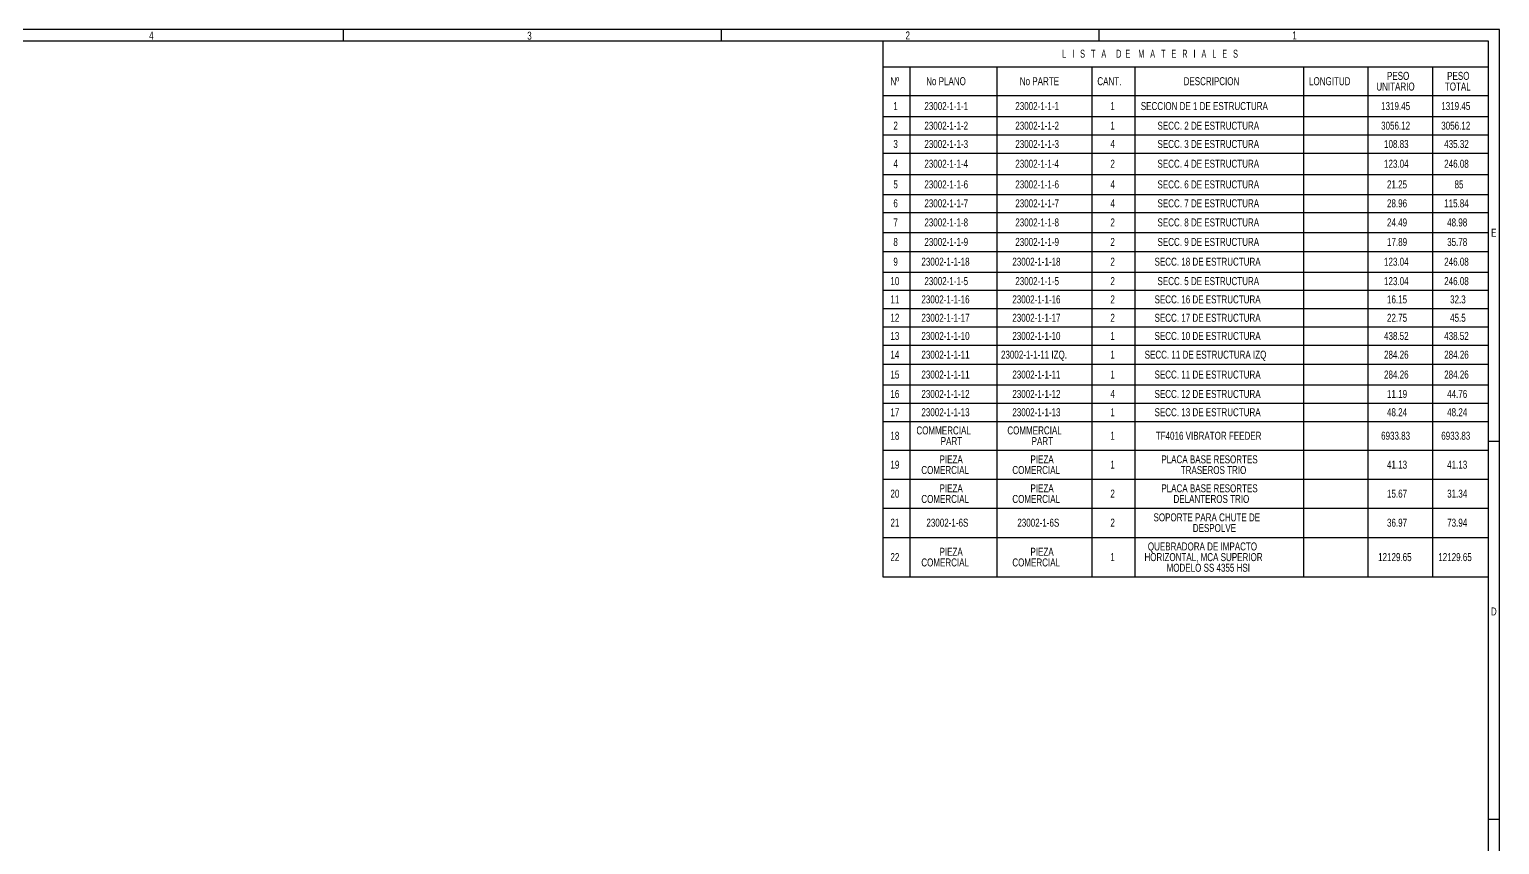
# Model space of a CAD drawing. Header units: millimetres. Extents: x 861 to 27901, y 673 to 17923.
# Drawn here: x 14947 to 27901, y 10742 to 17923 of the extents above; entities that cross this region are included whole.
import ezdxf

# ---------------------------------------------------------------- set-up
doc = ezdxf.new("R2010")
doc.units = ezdxf.units.MM
doc.header["$LTSCALE"] = 33.3
doc.layers.add('CAPA_1', color=7, linetype='Continuous')
doc.styles.add('SLDTEXTSTYLE0', font='TXT', dxfattribs={"width": 0.75})
doc.styles.add('SLDTEXTSTYLE31', font='TXT', dxfattribs={"width": 0.563433})

# ---------------------------------------------------------------- blocks, each defined once
blk = doc.blocks.new('SW_TABLEANNOTATION_0')
at = {"layer": 'CAPA_1', "color": 0}
for p, q in [((0, 0), (0, -229)), ((0, 0), (237, 0)), ((237, 0), (1003, 0)), ((1003, 0), (1839, 0)), ((1839, 0), (2220, 0)), ((2220, 0), (3704, 0)), ((3704, 0), (4273, 0)), ((4273, 0), (4843, 0)), ((4843, 0), (5333, 0)), ((5333, 0), (5333, -229)), ((0, -229), (0, -483)), ((0, -229), (237, -229)), ((237, -229), (237, -483)), ((237, -229), (1003, -229)), ((1003, -229), (1003, -483)), ((1003, -229), (1839, -229)), ((1839, -229), (1839, -483)), ((1839, -229), (2220, -229)), ((2220, -229), (2220, -483)), ((2220, -229), (3704, -229)), ((3704, -229), (3704, -483)), ((3704, -229), (4273, -229)), ((4273, -229), (4273, -483)), ((4273, -229), (4843, -229)), ((4843, -229), (4843, -483)), ((4843, -229), (5333, -229)), ((5333, -229), (5333, -483)), ((0, -483), (237, -483)), ((0, -483), (0, -668)), ((237, -483), (1003, -483)), ((237, -483), (237, -668)), ((1003, -483), (1839, -483)), ((1003, -483), (1003, -668)), ((1839, -483), (2220, -483)), ((1839, -483), (1839, -668)), ((2220, -483), (3704, -483)), ((2220, -483), (2220, -668)), ((3704, -483), (4273, -483)), ((3704, -483), (3704, -668)), ((4273, -483), (4843, -483)), ((4273, -483), (4273, -668)), ((4843, -483), (5333, -483)), ((4843, -483), (4843, -668)), ((5333, -483), (5333, -668)), ((0, -668), (0, -829)), ((0, -668), (237, -668)), ((237, -668), (237, -829)), ((237, -668), (1003, -668)), ((1003, -668), (1003, -829)), ((1003, -668), (1839, -668)), ((1839, -668), (1839, -829)), ((1839, -668), (2220, -668)), ((2220, -668), (2220, -829)), ((2220, -668), (3704, -668)), ((3704, -668), (3704, -829)), ((3704, -668), (4273, -668)), ((4273, -668), (4273, -829)), ((4273, -668), (4843, -668)), ((4843, -668), (4843, -829)), ((4843, -668), (5333, -668)), ((5333, -668), (5333, -829)), ((0, -829), (0, -989)), ((0, -829), (237, -829)), ((237, -829), (237, -989)), ((237, -829), (1003, -829)), ((1003, -829), (1003, -989)), ((1003, -829), (1839, -829)), ((1839, -829), (1839, -989)), ((1839, -829), (2220, -829)), ((2220, -829), (2220, -989)), ((2220, -829), (3704, -829)), ((3704, -829), (3704, -989)), ((3704, -829), (4273, -829)), ((4273, -829), (4273, -989)), ((4273, -829), (4843, -829)), ((4843, -829), (4843, -989)), ((4843, -829), (5333, -829)), ((5333, -829), (5333, -989)), ((0, -989), (0, -1178)), ((0, -989), (237, -989)), ((237, -989), (237, -1178)), ((237, -989), (1003, -989)), ((1003, -989), (1003, -1178)), ((1003, -989), (1839, -989)), ((1839, -989), (1839, -1178)), ((1839, -989), (2220, -989)), ((2220, -989), (2220, -1178)), ((2220, -989), (3704, -989)), ((3704, -989), (3704, -1178)), ((3704, -989), (4273, -989)), ((4273, -989), (4273, -1178)), ((4273, -989), (4843, -989)), ((4843, -989), (4843, -1178)), ((4843, -989), (5333, -989)), ((5333, -989), (5333, -1178)), ((0, -1178), (0, -1353)), ((0, -1178), (237, -1178)), ((237, -1178), (237, -1353)), ((237, -1178), (1003, -1178)), ((1003, -1178), (1003, -1353)), ((1003, -1178), (1839, -1178)), ((1839, -1178), (1839, -1353)), ((1839, -1178), (2220, -1178)), ((2220, -1178), (2220, -1353)), ((2220, -1178), (3704, -1178)), ((3704, -1178), (3704, -1353)), ((3704, -1178), (4273, -1178)), ((4273, -1178), (4273, -1353)), ((4273, -1178), (4843, -1178)), ((4843, -1178), (4843, -1353)), ((4843, -1178), (5333, -1178)), ((5333, -1178), (5333, -1353)), ((0, -1353), (0, -1513)), ((0, -1353), (237, -1353)), ((237, -1353), (237, -1513)), ((237, -1353), (1003, -1353)), ((1003, -1353), (1003, -1513)), ((1003, -1353), (1839, -1353)), ((1839, -1353), (1839, -1513)), ((1839, -1353), (2220, -1353)), ((2220, -1353), (2220, -1513)), ((2220, -1353), (3704, -1353)), ((3704, -1353), (3704, -1513)), ((3704, -1353), (4273, -1353)), ((4273, -1353), (4273, -1513)), ((4273, -1353), (4843, -1353)), ((4843, -1353), (4843, -1513)), ((4843, -1353), (5333, -1353)), ((5333, -1353), (5333, -1513)), ((0, -1513), (0, -1688)), ((0, -1513), (237, -1513)), ((237, -1513), (237, -1688)), ((237, -1513), (1003, -1513)), ((1003, -1513), (1003, -1688)), ((1003, -1513), (1839, -1513)), ((1839, -1513), (1839, -1688)), ((1839, -1513), (2220, -1513)), ((2220, -1513), (2220, -1688)), ((2220, -1513), (3704, -1513)), ((3704, -1513), (3704, -1688)), ((3704, -1513), (4273, -1513)), ((4273, -1513), (4273, -1688)), ((4273, -1513), (4843, -1513)), ((4843, -1513), (4843, -1688)), ((4843, -1513), (5333, -1513)), ((5333, -1513), (5333, -1688)), ((0, -1688), (0, -1856)), ((0, -1688), (237, -1688)), ((237, -1688), (237, -1856)), ((237, -1688), (1003, -1688)), ((1003, -1688), (1003, -1856)), ((1003, -1688), (1839, -1688)), ((1839, -1688), (1839, -1856)), ((1839, -1688), (2220, -1688)), ((2220, -1688), (2220, -1856)), ((2220, -1688), (3704, -1688)), ((3704, -1688), (3704, -1856)), ((3704, -1688), (4273, -1688)), ((4273, -1688), (4273, -1856)), ((4273, -1688), (4843, -1688)), ((4843, -1688), (4843, -1856)), ((4843, -1688), (5333, -1688)), ((5333, -1688), (5333, -1856)), ((0, -1856), (0, -2038)), ((0, -1856), (237, -1856)), ((237, -1856), (237, -2038)), ((237, -1856), (1003, -1856)), ((1003, -1856), (1003, -2038)), ((1003, -1856), (1839, -1856)), ((1839, -1856), (1839, -2038)), ((1839, -1856), (2220, -1856)), ((2220, -1856), (2220, -2038)), ((2220, -1856), (3704, -1856)), ((3704, -1856), (3704, -2038)), ((3704, -1856), (4273, -1856)), ((4273, -1856), (4273, -2038)), ((4273, -1856), (4843, -1856)), ((4843, -1856), (4843, -2038)), ((4843, -1856), (5333, -1856)), ((5333, -1856), (5333, -2038)), ((0, -2038), (0, -2198)), ((0, -2038), (237, -2038)), ((237, -2038), (237, -2198)), ((237, -2038), (1003, -2038)), ((1003, -2038), (1003, -2198)), ((1003, -2038), (1839, -2038)), ((1839, -2038), (1839, -2198)), ((1839, -2038), (2220, -2038)), ((2220, -2038), (2220, -2198)), ((2220, -2038), (3704, -2038)), ((3704, -2038), (3704, -2198)), ((3704, -2038), (4273, -2038)), ((4273, -2038), (4273, -2198)), ((4273, -2038), (4843, -2038)), ((4843, -2038), (4843, -2198)), ((4843, -2038), (5333, -2038)), ((5333, -2038), (5333, -2198)), ((0, -2198), (0, -2359)), ((0, -2198), (237, -2198)), ((237, -2198), (237, -2359)), ((237, -2198), (1003, -2198)), ((1003, -2198), (1003, -2359)), ((1003, -2198), (1839, -2198)), ((1839, -2198), (1839, -2359)), ((1839, -2198), (2220, -2198)), ((2220, -2198), (2220, -2359)), ((2220, -2198), (3704, -2198)), ((3704, -2198), (3704, -2359)), ((3704, -2198), (4273, -2198)), ((4273, -2198), (4273, -2359)), ((4273, -2198), (4843, -2198)), ((4843, -2198), (4843, -2359)), ((4843, -2198), (5333, -2198)), ((5333, -2198), (5333, -2359)), ((0, -2359), (0, -2521)), ((0, -2359), (237, -2359)), ((237, -2359), (237, -2521)), ((237, -2359), (1003, -2359)), ((1003, -2359), (1003, -2521)), ((1003, -2359), (1839, -2359)), ((1839, -2359), (1839, -2521)), ((1839, -2359), (2220, -2359)), ((2220, -2359), (2220, -2521)), ((2220, -2359), (3704, -2359)), ((3704, -2359), (3704, -2521)), ((3704, -2359), (4273, -2359)), ((4273, -2359), (4273, -2521)), ((4273, -2359), (4843, -2359)), ((4843, -2359), (4843, -2521)), ((4843, -2359), (5333, -2359)), ((5333, -2359), (5333, -2521)), ((0, -2521), (0, -2681)), ((0, -2521), (237, -2521)), ((237, -2521), (237, -2681)), ((237, -2521), (1003, -2521)), ((1003, -2521), (1003, -2681)), ((1003, -2521), (1839, -2521)), ((1839, -2521), (1839, -2681)), ((1839, -2521), (2220, -2521)), ((2220, -2521), (2220, -2681)), ((2220, -2521), (3704, -2521)), ((3704, -2521), (3704, -2681)), ((3704, -2521), (4273, -2521)), ((4273, -2521), (4273, -2681)), ((4273, -2521), (4843, -2521)), ((4843, -2521), (4843, -2681)), ((4843, -2521), (5333, -2521)), ((5333, -2521), (5333, -2681)), ((0, -2681), (0, -2849)), ((0, -2681), (237, -2681)), ((237, -2681), (237, -2849)), ((237, -2681), (1003, -2681)), ((1003, -2681), (1003, -2849)), ((1003, -2681), (1839, -2681)), ((1839, -2681), (1839, -2849)), ((1839, -2681), (2220, -2681)), ((2220, -2681), (2220, -2849)), ((2220, -2681), (3704, -2681)), ((3704, -2681), (3704, -2849)), ((3704, -2681), (4273, -2681)), ((4273, -2681), (4273, -2849)), ((4273, -2681), (4843, -2681)), ((4843, -2681), (4843, -2849)), ((4843, -2681), (5333, -2681)), ((5333, -2681), (5333, -2849)), ((0, -2849), (0, -3031)), ((0, -2849), (237, -2849)), ((237, -2849), (237, -3031)), ((237, -2849), (1003, -2849)), ((1003, -2849), (1003, -3031)), ((1003, -2849), (1839, -2849)), ((1839, -2849), (1839, -3031)), ((1839, -2849), (2220, -2849)), ((2220, -2849), (2220, -3031)), ((2220, -2849), (3704, -2849)), ((3704, -2849), (3704, -3031)), ((3704, -2849), (4273, -2849)), ((4273, -2849), (4273, -3031)), ((4273, -2849), (4843, -2849)), ((4843, -2849), (4843, -3031)), ((4843, -2849), (5333, -2849)), ((5333, -2849), (5333, -3031)), ((0, -3031), (0, -3192)), ((0, -3031), (237, -3031)), ((237, -3031), (237, -3192)), ((237, -3031), (1003, -3031)), ((1003, -3031), (1003, -3192)), ((1003, -3031), (1839, -3031)), ((1839, -3031), (1839, -3192)), ((1839, -3031), (2220, -3031)), ((2220, -3031), (2220, -3192)), ((2220, -3031), (3704, -3031)), ((3704, -3031), (3704, -3192)), ((3704, -3031), (4273, -3031)), ((4273, -3031), (4273, -3192)), ((4273, -3031), (4843, -3031)), ((4843, -3031), (4843, -3192)), ((4843, -3031), (5333, -3031)), ((5333, -3031), (5333, -3192)), ((0, -3192), (0, -3353)), ((0, -3192), (237, -3192)), ((237, -3192), (237, -3353)), ((237, -3192), (1003, -3192)), ((1003, -3192), (1003, -3353)), ((1003, -3192), (1839, -3192)), ((1839, -3192), (1839, -3353)), ((1839, -3192), (2220, -3192)), ((2220, -3192), (2220, -3353)), ((2220, -3192), (3704, -3192)), ((3704, -3192), (3704, -3353)), ((3704, -3192), (4273, -3192)), ((4273, -3192), (4273, -3353)), ((4273, -3192), (4843, -3192)), ((4843, -3192), (4843, -3353)), ((4843, -3192), (5333, -3192)), ((5333, -3192), (5333, -3353)), ((0, -3353), (0, -3607)), ((0, -3353), (237, -3353)), ((237, -3353), (237, -3607)), ((237, -3353), (1003, -3353)), ((1003, -3353), (1003, -3607)), ((1003, -3353), (1839, -3353)), ((1839, -3353), (1839, -3607)), ((1839, -3353), (2220, -3353)), ((2220, -3353), (2220, -3607)), ((2220, -3353), (3704, -3353)), ((3704, -3353), (3704, -3607)), ((3704, -3353), (4273, -3353)), ((4273, -3353), (4273, -3607)), ((4273, -3353), (4843, -3353)), ((4843, -3353), (4843, -3607)), ((4843, -3353), (5333, -3353)), ((5333, -3353), (5333, -3607)), ((0, -3607), (0, -3862)), ((0, -3607), (237, -3607)), ((237, -3607), (237, -3862)), ((237, -3607), (1003, -3607)), ((1003, -3607), (1003, -3862)), ((1003, -3607), (1839, -3607)), ((1839, -3607), (1839, -3862)), ((1839, -3607), (2220, -3607)), ((2220, -3607), (2220, -3862)), ((2220, -3607), (3704, -3607)), ((3704, -3607), (3704, -3862)), ((3704, -3607), (4273, -3607)), ((4273, -3607), (4273, -3862)), ((4273, -3607), (4843, -3607)), ((4843, -3607), (4843, -3862)), ((4843, -3607), (5333, -3607)), ((5333, -3607), (5333, -3862)), ((0, -3862), (0, -4116)), ((0, -3862), (237, -3862)), ((237, -3862), (237, -4116)), ((237, -3862), (1003, -3862)), ((1003, -3862), (1003, -4116)), ((1003, -3862), (1839, -3862)), ((1839, -3862), (1839, -4116)), ((1839, -3862), (2220, -3862)), ((2220, -3862), (2220, -4116)), ((2220, -3862), (3704, -3862)), ((3704, -3862), (3704, -4116)), ((3704, -3862), (4273, -3862)), ((4273, -3862), (4273, -4116)), ((4273, -3862), (4843, -3862)), ((4843, -3862), (4843, -4116)), ((4843, -3862), (5333, -3862)), ((5333, -3862), (5333, -4116)), ((0, -4116), (0, -4375)), ((0, -4116), (237, -4116)), ((237, -4116), (237, -4375)), ((237, -4116), (1003, -4116)), ((1003, -4116), (1003, -4375)), ((1003, -4116), (1839, -4116)), ((1839, -4116), (1839, -4375)), ((1839, -4116), (2220, -4116)), ((2220, -4116), (2220, -4375)), ((2220, -4116), (3704, -4116)), ((3704, -4116), (3704, -4375)), ((3704, -4116), (4273, -4116)), ((4273, -4116), (4273, -4375)), ((4273, -4116), (4843, -4116)), ((4843, -4116), (4843, -4375)), ((4843, -4116), (5333, -4116)), ((5333, -4116), (5333, -4375)), ((0, -4375), (0, -4723)), ((0, -4375), (237, -4375)), ((237, -4375), (237, -4723)), ((237, -4375), (1003, -4375)), ((1003, -4375), (1003, -4723)), ((1003, -4375), (1839, -4375)), ((1839, -4375), (1839, -4723)), ((1839, -4375), (2220, -4375)), ((2220, -4375), (2220, -4723)), ((2220, -4375), (3704, -4375)), ((3704, -4375), (3704, -4723)), ((3704, -4375), (4273, -4375)), ((4273, -4375), (4273, -4723)), ((4273, -4375), (4843, -4375)), ((4843, -4375), (4843, -4723)), ((4843, -4375), (5333, -4375)), ((5333, -4375), (5333, -4723)), ((0, -4723), (237, -4723)), ((237, -4723), (1003, -4723)), ((1003, -4723), (1839, -4723)), ((1839, -4723), (2220, -4723)), ((2220, -4723), (3704, -4723)), ((3704, -4723), (4273, -4723)), ((4273, -4723), (4843, -4723)), ((4843, -4723), (5333, -4723))]:
    blk.add_line(p, q, dxfattribs=at)
at = {"layer": 'CAPA_1', "color": 0, "attachment_point": 1}
for s, insert, char_height, style in [('L   I   S   T   A     D  E    M   A   T   E   R   I   A   L   E   S', (1579, -79), 70.48, 'SLDTEXTSTYLE31'), ('Nº', (66, -321), 70.5, 'SLDTEXTSTYLE0'), ('No PLANO', (381, -321), 70.5, 'SLDTEXTSTYLE0'), ('No PARTE', (1206, -321), 70.5, 'SLDTEXTSTYLE0'), ('CANT.', (1889, -321), 70.5, 'SLDTEXTSTYLE0'), ('DESCRIPCION', (2649, -321), 70.48, 'SLDTEXTSTYLE0'), ('LONGITUD', (3754, -321), 70.5, 'SLDTEXTSTYLE0'), ('UNITARIO', (4347, -368), 70.5, 'SLDTEXTSTYLE0'), ('PESO', (4441, -274), 70.5, 'SLDTEXTSTYLE0'), ('TOTAL', (4951, -368), 70.5, 'SLDTEXTSTYLE0'), ('PESO', (4971, -274), 70.5, 'SLDTEXTSTYLE0'), ('1', (92, -540), 70.5, 'SLDTEXTSTYLE0'), ('23002-1-1-1', (365, -540), 70.48, 'SLDTEXTSTYLE0'), ('23002-1-1-1', (1166, -540), 70.48, 'SLDTEXTSTYLE0'), ('1', (2004, -540), 70.5, 'SLDTEXTSTYLE0'), ('SECCION DE 1 DE ESTRUCTURA', (2272, -540), 70.48, 'SLDTEXTSTYLE0'), ('1319.45', (4389, -540), 70.5, 'SLDTEXTSTYLE0'), ('1319.45', (4919, -540), 70.5, 'SLDTEXTSTYLE0'), ('2', (92, -713), 70.5, 'SLDTEXTSTYLE0'), ('23002-1-1-2', (365, -713), 70.48, 'SLDTEXTSTYLE0'), ('23002-1-1-2', (1166, -713), 70.48, 'SLDTEXTSTYLE0'), ('1', (2004, -713), 70.5, 'SLDTEXTSTYLE0'), ('SECC. 2 DE ESTRUCTURA', (2419, -713), 70.48, 'SLDTEXTSTYLE0'), ('3056.12', (4389, -713), 70.5, 'SLDTEXTSTYLE0'), ('3056.12', (4919, -713), 70.5, 'SLDTEXTSTYLE0'), ('3', (92, -874), 70.5, 'SLDTEXTSTYLE0'), ('23002-1-1-3', (365, -874), 70.48, 'SLDTEXTSTYLE0'), ('23002-1-1-3', (1166, -874), 70.48, 'SLDTEXTSTYLE0'), ('4', (2004, -874), 70.5, 'SLDTEXTSTYLE0'), ('SECC. 3 DE ESTRUCTURA', (2419, -874), 70.48, 'SLDTEXTSTYLE0'), ('108.83', (4415, -874), 70.5, 'SLDTEXTSTYLE0'), ('435.32', (4945, -874), 70.5, 'SLDTEXTSTYLE0'), ('4', (92, -1048), 70.5, 'SLDTEXTSTYLE0'), ('23002-1-1-4', (365, -1048), 70.48, 'SLDTEXTSTYLE0'), ('23002-1-1-4', (1166, -1048), 70.48, 'SLDTEXTSTYLE0'), ('2', (2004, -1048), 70.5, 'SLDTEXTSTYLE0'), ('SECC. 4 DE ESTRUCTURA', (2419, -1048), 70.48, 'SLDTEXTSTYLE0'), ('123.04', (4415, -1048), 70.5, 'SLDTEXTSTYLE0'), ('246.08', (4945, -1048), 70.5, 'SLDTEXTSTYLE0'), ('5', (92, -1230), 70.5, 'SLDTEXTSTYLE0'), ('23002-1-1-6', (365, -1230), 70.48, 'SLDTEXTSTYLE0'), ('23002-1-1-6', (1166, -1230), 70.48, 'SLDTEXTSTYLE0'), ('4', (2004, -1230), 70.5, 'SLDTEXTSTYLE0'), ('SECC. 6 DE ESTRUCTURA', (2419, -1230), 70.48, 'SLDTEXTSTYLE0'), ('21.25', (4441, -1230), 70.5, 'SLDTEXTSTYLE0'), ('85', (5036, -1230), 70.5, 'SLDTEXTSTYLE0'), ('6', (92, -1397), 70.5, 'SLDTEXTSTYLE0'), ('23002-1-1-7', (365, -1397), 70.48, 'SLDTEXTSTYLE0'), ('23002-1-1-7', (1166, -1397), 70.48, 'SLDTEXTSTYLE0'), ('4', (2004, -1397), 70.5, 'SLDTEXTSTYLE0'), ('SECC. 7 DE ESTRUCTURA', (2419, -1397), 70.48, 'SLDTEXTSTYLE0'), ('28.96', (4441, -1397), 70.5, 'SLDTEXTSTYLE0'), ('115.84', (4945, -1397), 70.5, 'SLDTEXTSTYLE0'), ('7', (92, -1565), 70.5, 'SLDTEXTSTYLE0'), ('23002-1-1-8', (365, -1565), 70.48, 'SLDTEXTSTYLE0'), ('23002-1-1-8', (1166, -1565), 70.48, 'SLDTEXTSTYLE0'), ('2', (2004, -1565), 70.5, 'SLDTEXTSTYLE0'), ('SECC. 8 DE ESTRUCTURA', (2419, -1565), 70.48, 'SLDTEXTSTYLE0'), ('24.49', (4441, -1565), 70.5, 'SLDTEXTSTYLE0'), ('48.98', (4971, -1565), 70.5, 'SLDTEXTSTYLE0'), ('8', (92, -1737), 70.5, 'SLDTEXTSTYLE0'), ('23002-1-1-9', (365, -1737), 70.48, 'SLDTEXTSTYLE0'), ('23002-1-1-9', (1166, -1737), 70.48, 'SLDTEXTSTYLE0'), ('2', (2004, -1737), 70.5, 'SLDTEXTSTYLE0'), ('SECC. 9 DE ESTRUCTURA', (2419, -1737), 70.48, 'SLDTEXTSTYLE0'), ('17.89', (4441, -1737), 70.5, 'SLDTEXTSTYLE0'), ('35.78', (4971, -1737), 70.5, 'SLDTEXTSTYLE0'), ('9', (92, -1911), 70.5, 'SLDTEXTSTYLE0'), ('23002-1-1-18', (339, -1911), 70.48, 'SLDTEXTSTYLE0'), ('23002-1-1-18', (1140, -1911), 70.48, 'SLDTEXTSTYLE0'), ('2', (2004, -1911), 70.5, 'SLDTEXTSTYLE0'), ('SECC. 18 DE ESTRUCTURA', (2393, -1911), 70.48, 'SLDTEXTSTYLE0'), ('123.04', (4415, -1911), 70.5, 'SLDTEXTSTYLE0'), ('246.08', (4945, -1911), 70.5, 'SLDTEXTSTYLE0'), ('10', (66, -2082), 70.5, 'SLDTEXTSTYLE0'), ('23002-1-1-5', (365, -2082), 70.48, 'SLDTEXTSTYLE0'), ('23002-1-1-5', (1166, -2082), 70.48, 'SLDTEXTSTYLE0'), ('2', (2004, -2082), 70.5, 'SLDTEXTSTYLE0'), ('SECC. 5 DE ESTRUCTURA', (2419, -2082), 70.48, 'SLDTEXTSTYLE0'), ('123.04', (4415, -2082), 70.5, 'SLDTEXTSTYLE0'), ('246.08', (4945, -2082), 70.5, 'SLDTEXTSTYLE0'), ('11', (66, -2243), 70.5, 'SLDTEXTSTYLE0'), ('23002-1-1-16', (339, -2243), 70.48, 'SLDTEXTSTYLE0'), ('23002-1-1-16', (1140, -2243), 70.48, 'SLDTEXTSTYLE0'), ('2', (2004, -2243), 70.5, 'SLDTEXTSTYLE0'), ('SECC. 16 DE ESTRUCTURA', (2393, -2243), 70.48, 'SLDTEXTSTYLE0'), ('16.15', (4441, -2243), 70.5, 'SLDTEXTSTYLE0'), ('32.3', (4997, -2243), 70.5, 'SLDTEXTSTYLE0'), ('12', (66, -2405), 70.5, 'SLDTEXTSTYLE0'), ('23002-1-1-17', (339, -2405), 70.48, 'SLDTEXTSTYLE0'), ('23002-1-1-17', (1140, -2405), 70.48, 'SLDTEXTSTYLE0'), ('2', (2004, -2405), 70.5, 'SLDTEXTSTYLE0'), ('SECC. 17 DE ESTRUCTURA', (2393, -2405), 70.48, 'SLDTEXTSTYLE0'), ('22.75', (4441, -2405), 70.5, 'SLDTEXTSTYLE0'), ('45.5', (4997, -2405), 70.5, 'SLDTEXTSTYLE0'), ('13', (66, -2565), 70.5, 'SLDTEXTSTYLE0'), ('23002-1-1-10', (339, -2565), 70.48, 'SLDTEXTSTYLE0'), ('23002-1-1-10', (1140, -2565), 70.48, 'SLDTEXTSTYLE0'), ('1', (2004, -2565), 70.5, 'SLDTEXTSTYLE0'), ('SECC. 10 DE ESTRUCTURA', (2393, -2565), 70.48, 'SLDTEXTSTYLE0'), ('438.52', (4415, -2565), 70.5, 'SLDTEXTSTYLE0'), ('438.52', (4945, -2565), 70.5, 'SLDTEXTSTYLE0'), ('14', (66, -2730), 70.5, 'SLDTEXTSTYLE0'), ('23002-1-1-11', (339, -2730), 70.48, 'SLDTEXTSTYLE0'), ('23002-1-1-11 IZQ.', (1040, -2730), 70.48, 'SLDTEXTSTYLE0'), ('1', (2004, -2730), 70.5, 'SLDTEXTSTYLE0'), ('SECC. 11 DE ESTRUCTURA IZQ', (2306, -2730), 70.48, 'SLDTEXTSTYLE0'), ('284.26', (4415, -2730), 70.5, 'SLDTEXTSTYLE0'), ('284.26', (4945, -2730), 70.5, 'SLDTEXTSTYLE0'), ('15', (66, -2905), 70.5, 'SLDTEXTSTYLE0'), ('23002-1-1-11', (339, -2905), 70.48, 'SLDTEXTSTYLE0'), ('23002-1-1-11', (1140, -2905), 70.48, 'SLDTEXTSTYLE0'), ('1', (2004, -2905), 70.5, 'SLDTEXTSTYLE0'), ('SECC. 11 DE ESTRUCTURA', (2393, -2905), 70.48, 'SLDTEXTSTYLE0'), ('284.26', (4415, -2905), 70.5, 'SLDTEXTSTYLE0'), ('284.26', (4945, -2905), 70.5, 'SLDTEXTSTYLE0'), ('16', (66, -3076), 70.5, 'SLDTEXTSTYLE0'), ('23002-1-1-12', (339, -3076), 70.48, 'SLDTEXTSTYLE0'), ('23002-1-1-12', (1140, -3076), 70.48, 'SLDTEXTSTYLE0'), ('4', (2004, -3076), 70.5, 'SLDTEXTSTYLE0'), ('SECC. 12 DE ESTRUCTURA', (2393, -3076), 70.48, 'SLDTEXTSTYLE0'), ('11.19', (4441, -3076), 70.5, 'SLDTEXTSTYLE0'), ('44.76', (4971, -3076), 70.5, 'SLDTEXTSTYLE0'), ('17', (66, -3237), 70.5, 'SLDTEXTSTYLE0'), ('23002-1-1-13', (339, -3237), 70.48, 'SLDTEXTSTYLE0'), ('23002-1-1-13', (1140, -3237), 70.48, 'SLDTEXTSTYLE0'), ('1', (2004, -3237), 70.5, 'SLDTEXTSTYLE0'), ('SECC. 13 DE ESTRUCTURA', (2393, -3237), 70.48, 'SLDTEXTSTYLE0'), ('48.24', (4441, -3237), 70.5, 'SLDTEXTSTYLE0'), ('48.24', (4971, -3237), 70.5, 'SLDTEXTSTYLE0'), ('18', (66, -3444), 70.5, 'SLDTEXTSTYLE0'), ('COMMERCIAL', (295, -3397), 70.5, 'SLDTEXTSTYLE0'), ('PART', (509, -3491), 70.5, 'SLDTEXTSTYLE0'), ('COMMERCIAL', (1096, -3397), 70.5, 'SLDTEXTSTYLE0'), ('PART', (1310, -3491), 70.5, 'SLDTEXTSTYLE0'), ('1', (2004, -3444), 70.5, 'SLDTEXTSTYLE0'), ('TF4016 VIBRATOR FEEDER', (2404, -3444), 70.48, 'SLDTEXTSTYLE0'), ('6933.83', (4389, -3444), 70.5, 'SLDTEXTSTYLE0'), ('6933.83', (4919, -3444), 70.5, 'SLDTEXTSTYLE0'), ('19', (66, -3699), 70.5, 'SLDTEXTSTYLE0'), ('COMERCIAL', (338, -3746), 70.5, 'SLDTEXTSTYLE0'), ('PIEZA', (499, -3652), 70.5, 'SLDTEXTSTYLE0'), ('COMERCIAL', (1140, -3746), 70.5, 'SLDTEXTSTYLE0'), ('PIEZA', (1300, -3652), 70.5, 'SLDTEXTSTYLE0'), ('1', (2004, -3699), 70.5, 'SLDTEXTSTYLE0'), ('PLACA BASE RESORTES', (2453, -3652), 70.48, 'SLDTEXTSTYLE0'), ('TRASEROS TRIO', (2624, -3746), 70.48, 'SLDTEXTSTYLE0'), ('41.13', (4441, -3699), 70.5, 'SLDTEXTSTYLE0'), ('41.13', (4971, -3699), 70.5, 'SLDTEXTSTYLE0'), ('20', (66, -3954), 70.5, 'SLDTEXTSTYLE0'), ('COMERCIAL', (338, -4001), 70.5, 'SLDTEXTSTYLE0'), ('PIEZA', (499, -3907), 70.5, 'SLDTEXTSTYLE0'), ('COMERCIAL', (1140, -4001), 70.5, 'SLDTEXTSTYLE0'), ('PIEZA', (1300, -3907), 70.5, 'SLDTEXTSTYLE0'), ('2', (2004, -3954), 70.5, 'SLDTEXTSTYLE0'), ('PLACA BASE RESORTES', (2453, -3907), 70.48, 'SLDTEXTSTYLE0'), ('DELANTEROS TRIO', (2560, -4001), 70.48, 'SLDTEXTSTYLE0'), ('15.67', (4441, -3954), 70.5, 'SLDTEXTSTYLE0'), ('31.34', (4971, -3954), 70.5, 'SLDTEXTSTYLE0'), ('21', (66, -4210), 70.5, 'SLDTEXTSTYLE0'), ('23002-1-6S', (383, -4210), 70.5, 'SLDTEXTSTYLE0'), ('23002-1-6S', (1184, -4210), 70.5, 'SLDTEXTSTYLE0'), ('2', (2004, -4210), 70.5, 'SLDTEXTSTYLE0'), ('SOPORTE PARA CHUTE DE', (2384, -4163), 70.48, 'SLDTEXTSTYLE0'), ('DESPOLVE', (2730, -4257), 70.5, 'SLDTEXTSTYLE0'), ('36.97', (4441, -4210), 70.5, 'SLDTEXTSTYLE0'), ('73.94', (4971, -4210), 70.5, 'SLDTEXTSTYLE0'), ('22', (66, -4513), 70.5, 'SLDTEXTSTYLE0'), ('PIEZA', (499, -4466), 70.5, 'SLDTEXTSTYLE0'), ('PIEZA', (1300, -4466), 70.5, 'SLDTEXTSTYLE0'), ('1', (2004, -4513), 70.5, 'SLDTEXTSTYLE0'), ('HORIZONTAL, MCA SUPERIOR', (2304, -4513), 70.48, 'SLDTEXTSTYLE0'), ('QUEBRADORA DE IMPACTO', (2334, -4419), 70.48, 'SLDTEXTSTYLE0'), ('12129.65', (4363, -4513), 70.5, 'SLDTEXTSTYLE0'), ('12129.65', (4893, -4513), 70.5, 'SLDTEXTSTYLE0'), ('COMERCIAL', (338, -4560), 70.5, 'SLDTEXTSTYLE0'), ('COMERCIAL', (1140, -4560), 70.5, 'SLDTEXTSTYLE0'), ('MODELO SS 4355 HSI', (2499, -4607), 70.48, 'SLDTEXTSTYLE0')]:
    blk.add_mtext(s, dxfattribs=dict(at, insert=insert, char_height=char_height, style=style))

msp = doc.modelspace()

# ---------------------------------------------------------------- linework, layer by layer
at = {"layer": 'CAPA_1'}
for p, q in [((27900.71, 17922.6), (861.11, 17922.6)), ((17710.91, 17922.6), (17710.91, 17822.7)), ((21040.91, 17922.6), (21040.91, 17822.7)), ((24370.91, 17922.6), (24370.91, 17822.7)), ((27900.71, 673.2), (27900.71, 17922.6)), ((961.01, 17822.7), (27800.81, 17822.7)), ((27800.81, 17822.7), (27800.81, 773.1)), ((27900.71, 14292.9), (27800.81, 14292.9)), ((27900.71, 10962.9), (27800.81, 10962.9))]:
    msp.add_line(p, q, dxfattribs=at)

# ---------------------------------------------------------------- block references
msp.add_blockref('SW_TABLEANNOTATION_0', (22467.63, 17822.7), dxfattribs=at)

# ---------------------------------------------------------------- texts
at = {"layer": 'CAPA_1', "char_height": 70.48, "attachment_point": 1, "style": 'SLDTEXTSTYLE0'}
for s, insert in [('4', (16002.96, 17904.05)), ('3', (19333.68, 17902.66)), ('2', (22666.58, 17904.77)), ('1', (26073.84, 17904.77)), ('E', (27826.35, 16166.01)), ('D', (27824.17, 12831.01))]:
    msp.add_mtext(s, dxfattribs=dict(at, insert=insert))

doc.saveas('drawing.dxf')
